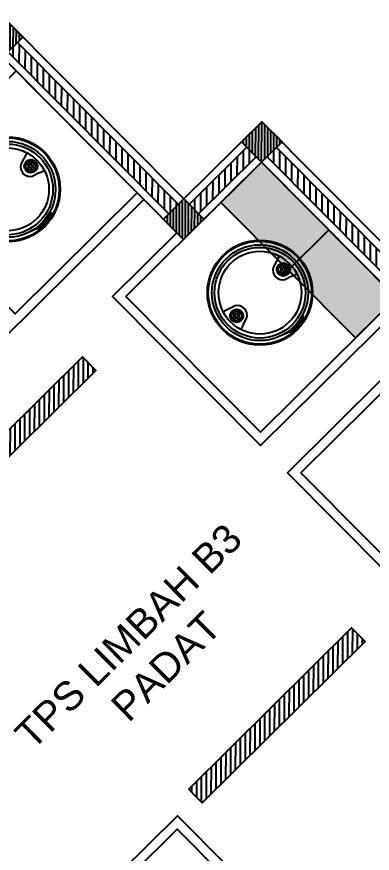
# Model space of a CAD drawing. Header units: millimetres. Extents: x -152054 to 94068, y -14280 to 91468.
# Drawn here: x -1285 to -11, y 45731 to 48734 of the extents above; entities that cross this region are included whole.
import ezdxf

# ---------------------------------------------------------------- set-up
doc = ezdxf.new("R2010")
doc.units = ezdxf.units.MM
doc.layers.add('Edges', color=7, linetype='Continuous')
doc.styles.get("Standard").update_dxf_attribs({"font": 'arial.ttf'})
pattern_1 = [(89.776744, (64532.218, 69778.256), (-21.755984, 0.084774), [])]

# ---------------------------------------------------------------- blocks, each defined once
blk = doc.blocks.new('plasticwaterdrumplan')
at = {"layer": 'Edges'}
for p, q in [((19.15, 3.55), (22, 2.66)), ((37.52, 3.55), (34.66, 2.66)), ((19.8, 0.65), (19.83, 0.88)), ((19.83, 0.42), (19.8, 0.65)), ((19.83, 0.88), (19.88, 1)), ((19.88, 0.3), (19.83, 0.42)), ((19.88, 1), (20.09, 0.86)), ((19.88, 0.3), (20.09, 0.44)), ((20.09, 0.86), (20.13, 0.97)), ((20.13, 0.33), (20.09, 0.44)), ((20.13, 0.97), (20.23, 1.1)), ((20.23, 0.2), (20.13, 0.33)), ((20.23, 1.1), (20.36, 1.2)), ((20.36, 0.1), (20.23, 0.2)), ((20.33, 1.45), (20.45, 1.5)), ((20.33, 1.45), (20.47, 1.24)), ((20.33, -0.15), (20.47, 0.06)), ((20.36, 1.2), (20.47, 1.24)), ((20.47, 0.06), (20.36, 0.1)), ((20.45, 1.5), (20.68, 1.53)), ((20.68, 1.53), (20.91, 1.5)), ((20.68, 1.01), (20.77, 1)), ((21.03, 1.45), (20.89, 1.24)), ((20.89, 1.24), (21, 1.2)), ((21, 0.1), (20.89, 0.06)), ((21.03, -0.15), (20.89, 0.06)), ((20.91, 1.5), (21.03, 1.45)), ((21, 1.2), (21.13, 1.1)), ((21.13, 0.2), (21, 0.1)), ((21.13, 1.1), (21.23, 0.97)), ((21.23, 0.33), (21.13, 0.2)), ((21.23, 0.97), (21.27, 0.86)), ((21.27, 0.44), (21.23, 0.33)), ((21.48, 1), (21.27, 0.86)), ((21.48, 0.3), (21.27, 0.44)), ((21.48, 1), (21.53, 0.88)), ((21.53, 0.42), (21.48, 0.3)), ((21.53, 0.88), (21.56, 0.65)), ((21.56, 0.65), (21.53, 0.42)), ((35.13, 0.88), (35.1, 0.65)), ((35.1, 0.65), (35.13, 0.42)), ((35.19, 1), (35.13, 0.88)), ((35.13, 0.42), (35.19, 0.3)), ((35.19, 1), (35.39, 0.86)), ((35.19, 0.3), (35.39, 0.44)), ((35.44, 0.97), (35.39, 0.86)), ((35.39, 0.44), (35.44, 0.33)), ((35.54, 1.1), (35.44, 0.97)), ((35.44, 0.33), (35.54, 0.2)), ((35.67, 1.2), (35.54, 1.1)), ((35.54, 0.2), (35.67, 0.1)), ((35.76, 1.5), (35.63, 1.45)), ((35.63, 1.45), (35.78, 1.24)), ((35.63, -0.15), (35.78, 0.06)), ((35.78, 1.24), (35.67, 1.2)), ((35.67, 0.1), (35.78, 0.06)), ((35.99, 1.53), (35.76, 1.5)), ((35.99, 1.01), (35.89, 1)), ((36.22, 1.5), (35.99, 1.53)), ((36.34, 1.45), (36.2, 1.24)), ((36.3, 1.2), (36.2, 1.24)), ((36.2, 0.06), (36.3, 0.1)), ((36.34, -0.15), (36.2, 0.06)), ((36.34, 1.45), (36.22, 1.5)), ((36.44, 1.1), (36.3, 1.2)), ((36.3, 0.1), (36.44, 0.2)), ((36.54, 0.97), (36.44, 1.1)), ((36.44, 0.2), (36.54, 0.33)), ((36.58, 0.86), (36.54, 0.97)), ((36.54, 0.33), (36.58, 0.44)), ((36.79, 1), (36.58, 0.86)), ((36.79, 0.3), (36.58, 0.44)), ((36.84, 0.88), (36.79, 1)), ((36.79, 0.3), (36.84, 0.42)), ((36.87, 0.65), (36.84, 0.88)), ((36.84, 0.42), (36.87, 0.65)), ((20.41, -1.85), (19.15, -2.26)), ((20.45, -0.2), (20.33, -0.15)), ((20.41, -1.85), (22, -1.35)), ((20.68, -0.23), (20.45, -0.2)), ((20.91, -0.2), (20.68, -0.23)), ((21.03, -0.15), (20.91, -0.2)), ((36.26, -1.85), (34.66, -1.35)), ((35.63, -0.15), (35.76, -0.2)), ((35.76, -0.2), (35.99, -0.23)), ((35.99, -0.23), (36.22, -0.2)), ((36.22, -0.2), (36.34, -0.15)), ((36.26, -1.85), (37.52, -2.26)), ((25.72, -10.23), (26.59, -10.46)), ((25.73, -10.21), (26.78, -10.49)), ((26.36, -10.41), (26.54, -10.46)), ((26.36, -10.43), (26.53, -10.48)), ((26.54, -10.46), (26.53, -10.48)), ((26.54, -10.46), (26.59, -10.47)), ((26.59, -10.46), (26.6, -10.46)), ((26.6, -10.48), (26.59, -10.47)), ((26.62, -10.47), (26.6, -10.46)), ((26.6, -10.46), (26.75, -10.5)), ((26.61, -10.48), (26.6, -10.48)), ((26.61, -10.48), (26.61, -10.49)), ((26.62, -10.5), (26.61, -10.49)), ((26.63, -10.48), (26.62, -10.47)), ((26.62, -10.47), (26.62, -10.47)), ((26.63, -10.5), (26.62, -10.5)), ((26.64, -10.49), (26.63, -10.48)), ((26.63, -10.51), (26.63, -10.5)), ((26.64, -10.52), (26.63, -10.51)), ((26.65, -10.5), (26.64, -10.49)), ((26.64, -10.49), (26.64, -10.49)), ((26.64, -10.53), (26.64, -10.52)), ((26.64, -10.54), (26.64, -10.53)), ((26.64, -10.57), (26.65, -10.54)), ((26.65, -10.54), (26.64, -10.54)), ((26.64, -10.59), (26.64, -10.57)), ((26.65, -10.61), (26.64, -10.59)), ((26.65, -10.51), (26.65, -10.5)), ((26.66, -10.52), (26.65, -10.51)), ((26.65, -10.51), (26.65, -10.51)), ((26.65, -10.54), (26.67, -10.53)), ((26.66, -10.53), (26.65, -10.55)), ((26.65, -10.55), (26.65, -10.54)), ((26.65, -10.55), (26.65, -10.55)), ((26.66, -10.64), (26.65, -10.61)), ((26.66, -10.53), (26.66, -10.52)), ((26.67, -10.56), (26.66, -10.57)), ((26.66, -10.57), (26.66, -10.59)), ((26.66, -10.59), (26.66, -10.6)), ((26.66, -10.6), (26.67, -10.62)), ((26.68, -10.66), (26.66, -10.64)), ((26.67, -10.53), (26.69, -10.51)), ((26.68, -10.54), (26.67, -10.56)), ((26.67, -10.62), (26.69, -10.64)), ((26.7, -10.53), (26.68, -10.54)), ((26.7, -10.67), (26.68, -10.66)), ((26.69, -10.51), (26.72, -10.5)), ((26.7, -10.56), (26.69, -10.59)), ((26.69, -10.59), (26.7, -10.63)), ((26.69, -10.64), (26.71, -10.65)), ((26.72, -10.53), (26.7, -10.53)), ((26.72, -10.54), (26.7, -10.56)), ((26.7, -10.63), (26.72, -10.65)), ((26.73, -10.68), (26.7, -10.67)), ((26.71, -10.65), (26.73, -10.66)), ((26.72, -10.5), (26.75, -10.5)), ((26.74, -10.52), (26.72, -10.53)), ((26.75, -10.53), (26.72, -10.54)), ((26.72, -10.65), (26.77, -10.66)), ((26.73, -10.66), (26.76, -10.67)), ((26.75, -10.69), (26.73, -10.68)), ((26.77, -10.53), (26.74, -10.52)), ((26.75, -10.5), (26.77, -10.5)), ((26.75, -10.5), (26.77, -10.51)), ((26.78, -10.54), (26.75, -10.53)), ((26.78, -10.69), (26.75, -10.69)), ((26.76, -10.67), (26.77, -10.66)), ((26.77, -10.5), (26.8, -10.51)), ((26.8, -10.51), (26.77, -10.51)), ((26.79, -10.54), (26.77, -10.53)), ((26.77, -10.66), (26.81, -10.68)), ((26.78, -10.49), (27.01, -10.56)), ((26.78, -10.49), (26.8, -10.51)), ((26.78, -10.54), (26.8, -10.55)), ((26.81, -10.68), (26.78, -10.69)), ((26.81, -10.55), (26.79, -10.54)), ((26.8, -10.51), (26.82, -10.53)), ((26.81, -10.55), (26.8, -10.55)), ((26.81, -10.55), (26.81, -10.55)), ((26.81, -10.55), (26.85, -10.56)), ((26.81, -10.68), (26.81, -10.68)), ((26.81, -10.68), (26.93, -10.71)), ((26.82, -10.53), (26.84, -10.55)), ((26.84, -10.55), (26.85, -10.56)), ((26.85, -10.56), (27.07, -10.63)), ((26.9, -10.77), (26.89, -10.83)), ((26.89, -10.83), (26.9, -10.77)), ((26.89, -10.83), (26.9, -10.88)), ((26.9, -10.88), (26.89, -10.83)), ((26.89, -10.83), (26.89, -10.83)), ((26.9, -10.83), (26.89, -10.83)), ((26.93, -10.72), (26.9, -10.77)), ((26.9, -10.77), (26.93, -10.72)), ((26.9, -10.77), (26.91, -10.77)), ((26.9, -10.83), (26.91, -10.77)), ((26.9, -10.77), (26.9, -10.77)), ((26.9, -10.83), (26.91, -10.78)), ((26.91, -10.88), (26.9, -10.83)), ((26.9, -10.88), (26.9, -10.83)), ((26.9, -10.83), (26.9, -10.83)), ((26.9, -10.88), (26.91, -10.93)), ((26.91, -10.88), (26.9, -10.88)), ((26.9, -10.88), (26.9, -10.88)), ((26.9, -10.88), (26.9, -10.88)), ((26.92, -10.93), (26.9, -10.88)), ((26.92, -10.93), (26.9, -10.88)), ((26.91, -10.78), (26.93, -10.73)), ((26.91, -10.77), (26.93, -10.73)), ((26.91, -10.77), (26.91, -10.78)), ((26.91, -10.83), (26.92, -10.78)), ((26.92, -10.78), (26.91, -10.83)), ((26.91, -10.83), (26.92, -10.88)), ((26.91, -10.88), (26.91, -10.83)), ((26.93, -10.93), (26.91, -10.88)), ((26.92, -10.93), (26.91, -10.88)), ((26.91, -10.93), (26.95, -10.98)), ((26.92, -10.93), (26.91, -10.93)), ((26.92, -10.78), (26.94, -10.73)), ((26.94, -10.73), (26.92, -10.78)), ((26.92, -10.88), (26.93, -10.93)), ((26.92, -10.93), (26.92, -10.93)), ((26.92, -10.93), (26.92, -10.93)), ((26.95, -10.98), (26.92, -10.93)), ((26.95, -10.97), (26.92, -10.93)), ((26.95, -10.98), (26.92, -10.93)), ((26.93, -10.71), (26.93, -10.72)), ((26.93, -10.72), (26.94, -10.71)), ((26.94, -10.71), (26.93, -10.71)), ((26.93, -10.73), (26.94, -10.72)), ((26.93, -10.73), (26.94, -10.72)), ((26.93, -10.73), (26.93, -10.72)), ((26.93, -10.72), (26.93, -10.72)), ((26.93, -10.73), (26.93, -10.73)), ((26.93, -10.93), (26.96, -10.97)), ((26.96, -10.97), (26.93, -10.93)), ((26.94, -10.72), (26.94, -10.71)), ((26.95, -10.72), (26.94, -10.73)), ((26.94, -10.73), (26.95, -10.72)), ((26.95, -10.72), (26.94, -10.72)), ((26.94, -10.72), (26.94, -10.72)), ((27.05, -10.75), (26.95, -10.72)), ((26.95, -10.72), (26.95, -10.72)), ((26.99, -11.01), (26.95, -10.97)), ((26.95, -10.98), (26.95, -10.97)), ((26.95, -10.98), (26.99, -11.02)), ((26.99, -11.01), (26.95, -10.98)), ((26.99, -11.01), (26.95, -10.98)), ((26.95, -10.98), (26.95, -10.98)), ((26.95, -10.98), (26.95, -10.98)), ((26.96, -10.97), (27, -11)), ((27, -11), (26.96, -10.97)), ((26.99, -11.01), (26.99, -11.01)), ((26.99, -11.01), (26.99, -11.01)), ((26.99, -11.01), (26.99, -11.02)), ((27.04, -11.03), (26.99, -11.01)), ((27.04, -11.03), (26.99, -11.01)), ((27.04, -11.04), (26.99, -11.01)), ((26.99, -11.02), (27.04, -11.04)), ((27.02, -10.78), (27, -10.85)), ((27, -10.85), (27.02, -10.91)), ((27, -11), (27.04, -11.02)), ((27.04, -11.03), (27, -11)), ((27.05, -10.75), (27.02, -10.78)), ((27.02, -10.91), (27.07, -10.96)), ((27.04, -11.02), (27.32, -11.11)), ((27.32, -11.13), (27.04, -11.03)), ((27.32, -11.12), (27.04, -11.03)), ((27.32, -11.12), (27.04, -11.03)), ((27.31, -11.13), (27.04, -11.04)), ((27.04, -11.04), (27.04, -11.04)), ((27.31, -11.13), (27.04, -11.04)), ((27.26, -10.81), (27.05, -10.75)), ((27.07, -10.63), (27.11, -10.63)), ((27.08, -10.63), (27.07, -10.63)), ((27.07, -10.96), (27.13, -10.98)), ((27.08, -10.63), (27.11, -10.63)), ((27.09, -10.64), (27.08, -10.63)), ((27.09, -10.64), (27.11, -10.63)), ((27.1, -10.64), (27.09, -10.64)), ((27.1, -10.64), (27.11, -10.64)), ((27.11, -10.64), (27.1, -10.64)), ((27.17, -10.64), (27.11, -10.63)), ((27.11, -10.63), (27.11, -10.63)), ((27.11, -10.63), (27.11, -10.63)), ((27.11, -10.63), (27.17, -10.64)), ((27.11, -10.63), (27.17, -10.64)), ((27.11, -10.64), (27.11, -10.63)), ((27.11, -10.64), (27.11, -10.64)), ((27.11, -10.64), (27.17, -10.65)), ((27.11, -10.64), (27.17, -10.65)), ((27.15, -10.65), (27.11, -10.64)), ((27.13, -10.98), (27.2, -10.96)), ((27.17, -10.66), (27.15, -10.65)), ((28.04, -10.93), (27.15, -10.65)), ((27.44, -10.69), (27.17, -10.64)), ((27.44, -10.68), (27.17, -10.64)), ((27.44, -10.68), (27.17, -10.64)), ((27.43, -10.7), (27.17, -10.65)), ((27.44, -10.69), (27.17, -10.65)), ((27.17, -10.66), (27.43, -10.7)), ((27.2, -10.96), (27.25, -10.91)), ((27.25, -10.91), (27.27, -10.85)), ((27.27, -10.85), (27.26, -10.81)), ((28, -11.04), (27.26, -10.81)), ((27.31, -11.13), (27.6, -11.21)), ((27.6, -11.2), (27.31, -11.13)), ((27.32, -11.11), (27.6, -11.19)), ((27.6, -11.19), (27.32, -11.12)), ((27.6, -11.2), (27.32, -11.12)), ((27.6, -11.2), (27.32, -11.13)), ((27.43, -10.7), (27.7, -10.74)), ((27.7, -10.73), (27.43, -10.7)), ((27.44, -10.68), (27.71, -10.72)), ((27.71, -10.72), (27.44, -10.68)), ((27.71, -10.73), (27.44, -10.69)), ((27.71, -10.72), (27.44, -10.69)), ((27.6, -11.19), (27.89, -11.24)), ((27.88, -11.25), (27.6, -11.19)), ((27.88, -11.25), (27.6, -11.2)), ((27.88, -11.25), (27.6, -11.2)), ((27.88, -11.26), (27.6, -11.2)), ((27.88, -11.26), (27.6, -11.21)), ((27.98, -10.76), (27.7, -10.73)), ((27.7, -10.74), (27.98, -10.76)), ((27.71, -10.72), (27.98, -10.74)), ((27.98, -10.75), (27.71, -10.72)), ((27.98, -10.75), (27.71, -10.72)), ((27.98, -10.75), (27.71, -10.73)), ((28.17, -11.28), (27.88, -11.25)), ((28.17, -11.29), (27.88, -11.25)), ((28.17, -11.28), (27.88, -11.25)), ((28.17, -11.29), (27.88, -11.26)), ((28.17, -11.29), (27.88, -11.26)), ((27.89, -11.24), (28.17, -11.27)), ((28.25, -10.76), (27.98, -10.74)), ((28.25, -10.77), (27.98, -10.75)), ((28.25, -10.77), (27.98, -10.75)), ((28.25, -10.76), (27.98, -10.75)), ((28.25, -10.78), (27.98, -10.76)), ((27.98, -10.76), (28.25, -10.78)), ((28.04, -11.11), (28, -11.04)), ((28.01, -11.04), (28, -11.04)), ((28.01, -11.04), (28.04, -11.1)), ((28.02, -11.05), (28.01, -11.04)), ((28.02, -11.05), (28.04, -11.1)), ((28.02, -11.05), (28.05, -11.09)), ((28.02, -11.05), (28.02, -11.05)), ((28.03, -11.05), (28.02, -11.05)), ((28.05, -11.09), (28.03, -11.05)), ((28.03, -11.05), (28.05, -11.09)), ((28.03, -11.05), (28.05, -11.09)), ((28.03, -11.05), (28.03, -11.05)), ((28.03, -11.05), (28.03, -11.05)), ((28.03, -11.05), (28.07, -11.06)), ((28.04, -10.93), (28.09, -10.9)), ((28.05, -10.93), (28.04, -10.93)), ((28.05, -11.09), (28.04, -11.1)), ((28.04, -11.1), (28.04, -11.1)), ((28.04, -11.1), (28.13, -11.12)), ((28.04, -11.1), (28.12, -11.12)), ((28.13, -11.13), (28.04, -11.11)), ((28.1, -10.9), (28.05, -10.93)), ((28.1, -10.91), (28.05, -10.93)), ((28.05, -10.93), (28.05, -10.93)), ((28.06, -10.93), (28.05, -10.93)), ((28.12, -11.11), (28.05, -11.09)), ((28.05, -11.09), (28.05, -11.09)), ((28.05, -11.09), (28.05, -11.09)), ((28.05, -11.09), (28.12, -11.12)), ((28.05, -11.09), (28.12, -11.11)), ((28.1, -10.91), (28.06, -10.93)), ((28.1, -10.91), (28.06, -10.94)), ((28.06, -10.94), (28.1, -10.92)), ((28.06, -10.94), (28.06, -10.93)), ((28.06, -10.94), (28.11, -10.95)), ((28.06, -10.94), (28.06, -10.94)), ((28.08, -11.07), (28.07, -11.06)), ((28.08, -11.07), (28.09, -11.07)), ((28.09, -10.9), (28.18, -10.92)), ((28.09, -11.07), (28.1, -11.07)), ((28.09, -11.07), (28.09, -11.07)), ((28.09, -11.07), (28.09, -11.07)), ((28.18, -10.92), (28.1, -10.9)), ((28.1, -10.91), (28.1, -10.9)), ((28.18, -10.93), (28.1, -10.91)), ((28.17, -10.93), (28.1, -10.91)), ((28.1, -10.91), (28.1, -10.91)), ((28.17, -10.93), (28.1, -10.91)), ((28.1, -10.91), (28.1, -10.91)), ((28.1, -10.92), (28.1, -10.91)), ((28.1, -10.92), (28.17, -10.94)), ((28.1, -11.07), (28.1, -11.07)), ((28.1, -11.07), (28.1, -11.07)), ((28.11, -11.07), (28.1, -11.07)), ((28.11, -10.95), (28.11, -10.95)), ((28.11, -10.95), (28.11, -10.95)), ((28.14, -10.96), (28.11, -10.95)), ((28.11, -10.95), (28.11, -10.95)), ((28.11, -10.95), (28.11, -10.95)), ((28.11, -11.07), (28.14, -11.07)), ((28.19, -11.07), (28.12, -11.11)), ((28.12, -11.11), (28.19, -11.07)), ((28.12, -11.12), (28.2, -11.08)), ((28.12, -11.12), (28.19, -11.08)), ((28.12, -11.12), (28.12, -11.11)), ((28.12, -11.11), (28.12, -11.11)), ((28.13, -11.12), (28.12, -11.12)), ((28.12, -11.12), (28.12, -11.12)), ((28.13, -11.12), (28.2, -11.08)), ((28.2, -11.09), (28.13, -11.13)), ((28.17, -10.99), (28.14, -10.96)), ((28.14, -11.07), (28.16, -11.05)), ((28.16, -11.05), (28.17, -11.02)), ((28.18, -10.93), (28.17, -10.93)), ((28.17, -10.93), (28.17, -10.93)), ((28.17, -10.93), (28.17, -10.94)), ((28.21, -11), (28.17, -10.93)), ((28.21, -11), (28.17, -10.93)), ((28.17, -10.94), (28.21, -11)), ((28.17, -11.02), (28.17, -10.99)), ((28.17, -11.27), (28.46, -11.29)), ((28.46, -11.29), (28.17, -11.28)), ((28.46, -11.3), (28.17, -11.28)), ((28.17, -11.29), (28.46, -11.31)), ((28.46, -11.3), (28.17, -11.29)), ((28.46, -11.3), (28.17, -11.29)), ((28.18, -10.92), (28.18, -10.93)), ((28.22, -11), (28.18, -10.92)), ((28.18, -10.92), (28.23, -11)), ((28.22, -11), (28.18, -10.93)), ((28.21, -11), (28.19, -11.07)), ((28.19, -11.08), (28.21, -11)), ((28.19, -11.07), (28.21, -11)), ((28.19, -11.08), (28.19, -11.07)), ((28.19, -11.07), (28.19, -11.07)), ((28.2, -11.08), (28.19, -11.08)), ((28.23, -11), (28.2, -11.09)), ((28.2, -11.08), (28.22, -11)), ((28.2, -11.08), (28.22, -11)), ((28.2, -11.08), (28.2, -11.08)), ((28.21, -11), (28.22, -11)), ((28.21, -11), (28.21, -11)), ((28.21, -11), (28.21, -11)), ((28.22, -11), (28.22, -11)), ((28.25, -10.76), (28.52, -10.77)), ((28.52, -10.77), (28.25, -10.76)), ((28.52, -10.78), (28.25, -10.77)), ((28.52, -10.78), (28.25, -10.77)), ((28.25, -10.78), (28.52, -10.79)), ((28.52, -10.79), (28.25, -10.78)), ((28.43, -10.93), (29.05, -10.92)), ((28.44, -11.17), (28.43, -10.93)), ((28.43, -10.93), (28.44, -10.94)), ((29.04, -10.93), (28.44, -10.94)), ((29.04, -10.93), (28.44, -10.94)), ((28.44, -10.94), (28.44, -11.16)), ((28.44, -10.94), (28.45, -11.16)), ((28.44, -10.94), (28.45, -10.95)), ((28.44, -10.94), (28.44, -10.94)), ((29.04, -11.15), (28.44, -11.16)), ((28.44, -11.16), (28.44, -11.17)), ((28.45, -11.16), (28.44, -11.16)), ((28.44, -11.17), (29.05, -11.16)), ((28.45, -10.95), (29.03, -10.94)), ((29.03, -10.94), (28.45, -10.95)), ((29.03, -10.94), (28.45, -10.95)), ((28.46, -11.15), (28.45, -10.95)), ((28.45, -10.95), (28.45, -11.15)), ((28.45, -10.95), (28.45, -10.95)), ((28.45, -10.95), (28.45, -10.95)), ((28.45, -10.95), (28.45, -11.15)), ((29.03, -11.14), (28.45, -11.15)), ((28.45, -11.15), (28.45, -11.15)), ((28.45, -11.15), (28.45, -11.16)), ((28.46, -11.15), (28.45, -11.15)), ((29.04, -11.15), (28.45, -11.16)), ((29.03, -11.15), (28.45, -11.15)), ((29.03, -11.14), (28.46, -11.15)), ((28.46, -11.29), (28.75, -11.28)), ((28.75, -11.29), (28.46, -11.29)), ((28.75, -11.29), (28.46, -11.3)), ((28.76, -11.29), (28.46, -11.3)), ((28.76, -11.3), (28.46, -11.3)), ((28.76, -11.3), (28.46, -11.31)), ((28.52, -10.77), (28.79, -10.77)), ((28.79, -10.77), (28.52, -10.77)), ((28.79, -10.78), (28.52, -10.78)), ((28.79, -10.78), (28.52, -10.78)), ((28.52, -10.79), (28.79, -10.79)), ((28.79, -10.79), (28.52, -10.79)), ((28.75, -11.28), (29.04, -11.25)), ((29.04, -11.26), (28.75, -11.29)), ((29.04, -11.26), (28.75, -11.29)), ((29.05, -11.27), (28.76, -11.3)), ((29.05, -11.27), (28.76, -11.29)), ((29.05, -11.27), (28.76, -11.3)), ((29.06, -10.76), (28.79, -10.77)), ((29.06, -10.76), (28.79, -10.77)), ((29.06, -10.77), (28.79, -10.78)), ((29.06, -10.77), (28.79, -10.78)), ((29.06, -10.78), (28.79, -10.79)), ((28.79, -10.79), (29.06, -10.78)), ((29.03, -10.94), (29.04, -10.93)), ((29.03, -10.94), (29.03, -11.14)), ((29.03, -11.15), (29.03, -10.94)), ((29.03, -11.14), (29.03, -10.94)), ((29.03, -10.94), (29.03, -10.94)), ((29.03, -10.94), (29.03, -10.94)), ((29.03, -11.15), (29.03, -11.14)), ((29.03, -11.14), (29.03, -11.14)), ((29.04, -11.15), (29.03, -11.15)), ((29.04, -10.93), (29.05, -10.92)), ((29.04, -11.15), (29.04, -10.93)), ((29.04, -11.15), (29.04, -10.93)), ((29.04, -10.93), (29.04, -10.93)), ((29.05, -11.16), (29.04, -11.15)), ((29.04, -11.15), (29.04, -11.15)), ((29.04, -11.25), (29.33, -11.21)), ((29.33, -11.21), (29.04, -11.26)), ((29.33, -11.22), (29.04, -11.26)), ((29.05, -10.92), (29.05, -11.16)), ((29.33, -11.22), (29.05, -11.27)), ((29.33, -11.22), (29.05, -11.27)), ((29.05, -11.27), (29.33, -11.23)), ((29.06, -10.76), (29.33, -10.74)), ((29.33, -10.75), (29.06, -10.77)), ((29.33, -10.75), (29.06, -10.76)), ((29.06, -10.78), (29.33, -10.76)), ((29.33, -10.76), (29.06, -10.78)), ((29.33, -10.76), (29.06, -10.77)), ((29.81, -10.63), (29.33, -10.75)), ((29.8, -10.63), (29.33, -10.75)), ((29.8, -10.63), (29.33, -10.74)), ((29.81, -10.64), (29.33, -10.75)), ((29.33, -10.75), (29.33, -10.74)), ((29.33, -10.75), (29.33, -10.75)), ((29.33, -10.75), (29.33, -10.75)), ((29.33, -10.75), (29.34, -10.76)), ((29.33, -10.75), (29.33, -10.76)), ((29.33, -10.76), (29.33, -10.76)), ((29.33, -10.76), (29.34, -10.76)), ((29.33, -10.77), (29.34, -10.76)), ((29.33, -10.76), (29.33, -10.76)), ((29.33, -10.76), (29.33, -10.76)), ((29.33, -10.76), (29.34, -10.76)), ((29.33, -10.76), (29.33, -10.76)), ((29.33, -10.76), (29.33, -10.77)), ((29.33, -10.76), (29.33, -10.76)), ((29.83, -11.05), (29.33, -11.22)), ((29.33, -11.21), (29.83, -11.05)), ((29.83, -11.06), (29.33, -11.22)), ((29.83, -11.06), (29.33, -11.22)), ((29.84, -11.06), (29.33, -11.23)), ((29.84, -11.07), (29.33, -11.23)), ((29.33, -11.21), (29.33, -11.21)), ((29.33, -11.21), (29.33, -11.21)), ((29.33, -11.21), (29.33, -11.21)), ((29.33, -11.21), (29.33, -11.21)), ((29.33, -11.21), (29.33, -11.21)), ((29.33, -11.21), (29.33, -11.21)), ((29.33, -11.21), (29.33, -11.21)), ((29.33, -11.21), (29.33, -11.22)), ((29.33, -11.22), (29.33, -11.23)), ((29.33, -11.22), (29.33, -11.22)), ((29.33, -11.22), (29.33, -11.22)), ((29.33, -11.22), (29.33, -11.22)), ((29.33, -11.22), (29.33, -11.22)), ((29.33, -11.23), (29.33, -11.23)), ((29.81, -10.64), (29.34, -10.76)), ((29.34, -10.76), (29.81, -10.65)), ((29.34, -10.76), (29.34, -10.76)), ((30.28, -10.5), (29.8, -10.63)), ((30.28, -10.5), (29.8, -10.63)), ((30.28, -10.51), (29.81, -10.63)), ((30.28, -10.51), (29.81, -10.64)), ((30.29, -10.51), (29.81, -10.64)), ((29.81, -10.65), (30.29, -10.52)), ((30.32, -10.87), (29.83, -11.05)), ((29.83, -11.05), (30.32, -10.87)), ((30.32, -10.88), (29.83, -11.06)), ((30.33, -10.88), (29.83, -11.06)), ((30.33, -10.88), (29.84, -11.07)), ((30.33, -10.88), (29.84, -11.06)), ((30.76, -10.36), (30.28, -10.5)), ((30.76, -10.37), (30.28, -10.51)), ((30.76, -10.37), (30.28, -10.5)), ((30.76, -10.37), (30.28, -10.51)), ((30.29, -10.52), (30.76, -10.38)), ((30.76, -10.38), (30.29, -10.51)), ((30.32, -10.87), (30.8, -10.67)), ((30.8, -10.67), (30.32, -10.87)), ((30.8, -10.68), (30.32, -10.88)), ((30.81, -10.68), (30.33, -10.88)), ((30.81, -10.68), (30.33, -10.88)), ((30.33, -10.88), (30.81, -10.69)), ((30.76, -10.36), (31.23, -10.22)), ((30.76, -10.38), (31.3, -10.22)), ((31.23, -10.22), (30.76, -10.37)), ((31.23, -10.22), (30.76, -10.37)), ((31.24, -10.23), (30.76, -10.38)), ((31.23, -10.23), (30.76, -10.37)), ((30.8, -10.67), (31.26, -10.46)), ((31.27, -10.46), (30.8, -10.67)), ((31.27, -10.46), (30.8, -10.68)), ((31.28, -10.47), (30.81, -10.69)), ((31.27, -10.47), (30.81, -10.68)), ((31.28, -10.47), (30.81, -10.68)), ((31.26, -10.21), (31.23, -10.22)), ((31.26, -10.21), (31.23, -10.22)), ((31.27, -10.21), (31.23, -10.22)), ((31.27, -10.22), (31.23, -10.23)), ((31.27, -10.22), (31.24, -10.23)), ((31.26, -10.21), (31.3, -10.2)), ((31.3, -10.2), (31.26, -10.21)), ((31.26, -10.46), (31.33, -10.42)), ((31.3, -10.2), (31.27, -10.21)), ((31.3, -10.21), (31.27, -10.22)), ((31.3, -10.21), (31.27, -10.22)), ((31.3, -10.44), (31.27, -10.46)), ((31.31, -10.45), (31.27, -10.46)), ((31.31, -10.45), (31.27, -10.47)), ((31.31, -10.45), (31.28, -10.47)), ((31.31, -10.45), (31.28, -10.47)), ((31.3, -10.2), (31.33, -10.19)), ((31.33, -10.19), (31.3, -10.2)), ((31.33, -10.19), (31.3, -10.2)), ((31.34, -10.2), (31.3, -10.21)), ((31.33, -10.2), (31.3, -10.21)), ((31.3, -10.22), (31.34, -10.21)), ((31.34, -10.43), (31.3, -10.44)), ((31.34, -10.43), (31.31, -10.45)), ((31.35, -10.43), (31.31, -10.45)), ((31.35, -10.43), (31.31, -10.45)), ((31.31, -10.45), (31.35, -10.44)), ((31.36, -10.18), (31.33, -10.19)), ((31.37, -10.18), (31.33, -10.19)), ((31.37, -10.18), (31.33, -10.19)), ((31.37, -10.19), (31.33, -10.2)), ((31.33, -10.42), (31.4, -10.39)), ((31.34, -10.21), (31.4, -10.19)), ((31.37, -10.19), (31.34, -10.2)), ((31.38, -10.41), (31.34, -10.43)), ((31.37, -10.41), (31.34, -10.43)), ((31.38, -10.41), (31.35, -10.43)), ((31.35, -10.44), (31.39, -10.42)), ((31.38, -10.42), (31.35, -10.43)), ((31.4, -10.17), (31.36, -10.18)), ((31.4, -10.17), (31.37, -10.18)), ((31.4, -10.18), (31.37, -10.19)), ((31.4, -10.18), (31.37, -10.18)), ((31.4, -10.18), (31.37, -10.19)), ((31.41, -10.39), (31.37, -10.41)), ((31.41, -10.39), (31.38, -10.41)), ((31.42, -10.4), (31.38, -10.42)), ((31.42, -10.4), (31.38, -10.41)), ((31.42, -10.4), (31.39, -10.42)), ((31.4, -10.17), (31.43, -10.16)), ((31.43, -10.16), (31.4, -10.17)), ((31.44, -10.17), (31.4, -10.18)), ((31.43, -10.17), (31.4, -10.18)), ((31.43, -10.17), (31.4, -10.18)), ((31.4, -10.19), (31.44, -10.18)), ((31.4, -10.39), (31.44, -10.37)), ((31.45, -10.37), (31.41, -10.39)), ((31.44, -10.37), (31.41, -10.39)), ((31.42, -10.4), (31.46, -10.38)), ((31.45, -10.38), (31.42, -10.4)), ((31.45, -10.38), (31.42, -10.4)), ((31.47, -10.15), (31.43, -10.16)), ((31.47, -10.15), (31.43, -10.16)), ((31.47, -10.16), (31.43, -10.17)), ((31.47, -10.16), (31.43, -10.17)), ((31.44, -10.18), (31.5, -10.16)), ((31.47, -10.17), (31.44, -10.17)), ((31.44, -10.37), (31.51, -10.33)), ((31.48, -10.35), (31.44, -10.37)), ((31.48, -10.36), (31.45, -10.37)), ((31.49, -10.36), (31.45, -10.38)), ((31.49, -10.36), (31.45, -10.38)), ((31.46, -10.38), (31.49, -10.36)), ((31.5, -10.14), (31.47, -10.15)), ((31.5, -10.15), (31.47, -10.16)), ((31.5, -10.15), (31.47, -10.15)), ((31.5, -10.15), (31.47, -10.16)), ((31.5, -10.16), (31.47, -10.17)), ((31.51, -10.33), (31.48, -10.35)), ((31.52, -10.34), (31.48, -10.36)), ((31.53, -10.34), (31.49, -10.36)), ((31.52, -10.34), (31.49, -10.36)), ((31.52, -10.34), (31.49, -10.36)), ((31.5, -10.14), (31.53, -10.13)), ((31.54, -10.14), (31.5, -10.15)), ((31.54, -10.14), (31.5, -10.15)), ((31.53, -10.14), (31.5, -10.15)), ((31.5, -10.16), (31.54, -10.15)), ((31.54, -10.15), (31.5, -10.16)), ((31.51, -10.33), (31.54, -10.31)), ((31.55, -10.32), (31.51, -10.33)), ((31.56, -10.32), (31.52, -10.34)), ((31.55, -10.32), (31.52, -10.34)), ((31.56, -10.32), (31.52, -10.34)), ((31.57, -10.13), (31.53, -10.13)), ((31.57, -10.13), (31.53, -10.14)), ((31.56, -10.33), (31.53, -10.34)), ((31.57, -10.13), (31.54, -10.14)), ((31.57, -10.14), (31.54, -10.15)), ((31.57, -10.14), (31.54, -10.14)), ((31.54, -10.15), (31.59, -10.14)), ((31.54, -10.31), (31.61, -10.27)), ((31.59, -10.3), (31.55, -10.32)), ((31.58, -10.3), (31.55, -10.32)), ((31.59, -10.3), (31.56, -10.32)), ((31.59, -10.3), (31.56, -10.32)), ((31.56, -10.33), (31.6, -10.31)), ((31.6, -10.12), (31.57, -10.13)), ((31.6, -10.12), (31.57, -10.13)), ((31.6, -10.13), (31.57, -10.14)), ((31.6, -10.13), (31.57, -10.13)), ((31.59, -10.14), (31.57, -10.14)), ((31.61, -10.28), (31.58, -10.3)), ((31.6, -10.13), (31.59, -10.14)), ((31.59, -10.14), (31.6, -10.14)), ((31.61, -10.14), (31.59, -10.14)), ((31.59, -10.14), (31.59, -10.14)), ((31.62, -10.28), (31.59, -10.3)), ((31.62, -10.28), (31.59, -10.3)), ((31.63, -10.29), (31.59, -10.3)), ((31.6, -10.12), (31.63, -10.13)), ((31.63, -10.13), (31.6, -10.12)), ((31.6, -10.12), (31.6, -10.12)), ((31.62, -10.13), (31.6, -10.12)), ((31.6, -10.12), (31.6, -10.13)), ((31.62, -10.13), (31.6, -10.13)), ((31.62, -10.13), (31.6, -10.13)), ((31.6, -10.13), (31.6, -10.13)), ((31.6, -10.14), (31.62, -10.15)), ((31.63, -10.29), (31.6, -10.31)), ((31.63, -10.15), (31.61, -10.14)), ((31.61, -10.27), (31.66, -10.24)), ((31.65, -10.26), (31.61, -10.28)), ((31.64, -10.14), (31.62, -10.13)), ((31.64, -10.14), (31.62, -10.13)), ((31.62, -10.13), (31.62, -10.13)), ((31.65, -10.14), (31.62, -10.13)), ((31.62, -10.13), (31.62, -10.13)), ((31.62, -10.13), (31.63, -10.13)), ((31.62, -10.15), (31.64, -10.16)), ((31.65, -10.26), (31.62, -10.28)), ((31.66, -10.26), (31.62, -10.28)), ((31.65, -10.13), (31.63, -10.13)), ((31.63, -10.13), (31.63, -10.13)), ((31.65, -10.14), (31.63, -10.13)), ((31.65, -10.16), (31.63, -10.15)), ((31.66, -10.27), (31.63, -10.29)), ((31.66, -10.27), (31.63, -10.29)), ((31.66, -10.15), (31.64, -10.14)), ((31.65, -10.14), (31.64, -10.14)), ((31.64, -10.14), (31.64, -10.14)), ((31.65, -10.15), (31.64, -10.14)), ((31.64, -10.16), (31.65, -10.17)), ((31.67, -10.15), (31.65, -10.13)), ((31.65, -10.14), (31.65, -10.13)), ((31.67, -10.15), (31.65, -10.14)), ((31.67, -10.15), (31.65, -10.14)), ((31.65, -10.14), (31.65, -10.14)), ((31.67, -10.17), (31.65, -10.15)), ((31.66, -10.15), (31.65, -10.15)), ((31.66, -10.17), (31.65, -10.16)), ((31.65, -10.17), (31.66, -10.19)), ((31.67, -10.24), (31.65, -10.26)), ((31.68, -10.24), (31.65, -10.26)), ((31.67, -10.15), (31.66, -10.15)), ((31.68, -10.16), (31.66, -10.15)), ((31.67, -10.18), (31.66, -10.17)), ((31.66, -10.19), (31.67, -10.2)), ((31.67, -10.23), (31.66, -10.24)), ((31.66, -10.24), (31.67, -10.24)), ((31.66, -10.27), (31.7, -10.25)), ((31.69, -10.25), (31.66, -10.26)), ((31.69, -10.25), (31.66, -10.27)), ((31.7, -10.25), (31.66, -10.27)), ((31.67, -10.15), (31.69, -10.16)), ((31.67, -10.15), (31.67, -10.15)), ((31.68, -10.16), (31.67, -10.15)), ((31.67, -10.15), (31.67, -10.15)), ((31.68, -10.16), (31.67, -10.15)), ((31.67, -10.17), (31.68, -10.16)), ((31.68, -10.18), (31.67, -10.17)), ((31.68, -10.2), (31.67, -10.18)), ((31.67, -10.2), (31.67, -10.22)), ((31.67, -10.22), (31.67, -10.23)), ((31.67, -10.24), (31.68, -10.23)), ((31.67, -10.24), (31.68, -10.24)), ((31.68, -10.16), (31.69, -10.16)), ((31.7, -10.18), (31.68, -10.16)), ((31.68, -10.16), (31.68, -10.16)), ((31.68, -10.16), (31.68, -10.16)), ((31.69, -10.18), (31.68, -10.16)), ((31.69, -10.18), (31.68, -10.16)), ((31.69, -10.2), (31.68, -10.18)), ((31.69, -10.18), (31.68, -10.18)), ((31.68, -10.21), (31.68, -10.2)), ((31.68, -10.23), (31.68, -10.21)), ((31.68, -10.24), (31.69, -10.23)), ((31.68, -10.24), (31.69, -10.25)), ((31.7, -10.17), (31.69, -10.16)), ((31.69, -10.19), (31.69, -10.18)), ((31.7, -10.19), (31.69, -10.18)), ((31.69, -10.18), (31.69, -10.18)), ((31.7, -10.18), (31.69, -10.18)), ((31.7, -10.19), (31.69, -10.19)), ((31.7, -10.21), (31.69, -10.19)), ((31.69, -10.19), (31.69, -10.2)), ((31.69, -10.21), (31.69, -10.2)), ((31.7, -10.21), (31.69, -10.21)), ((31.69, -10.23), (31.69, -10.21)), ((31.69, -10.23), (31.7, -10.21)), ((31.69, -10.25), (31.7, -10.23)), ((31.69, -10.25), (31.69, -10.23)), ((31.69, -10.23), (31.7, -10.23)), ((31.69, -10.23), (31.69, -10.23)), ((31.69, -10.25), (31.7, -10.25)), ((31.69, -10.25), (31.69, -10.25)), ((31.7, -10.19), (31.7, -10.17)), ((31.7, -10.18), (31.7, -10.17)), ((31.7, -10.19), (31.7, -10.18)), ((31.7, -10.19), (31.71, -10.21)), ((31.7, -10.19), (31.7, -10.19)), ((31.7, -10.21), (31.7, -10.19)), ((31.7, -10.21), (31.7, -10.19)), ((31.7, -10.19), (31.7, -10.19)), ((31.71, -10.21), (31.7, -10.23)), ((31.7, -10.21), (31.71, -10.21)), ((31.7, -10.23), (31.7, -10.21)), ((31.7, -10.21), (31.7, -10.21)), ((31.7, -10.21), (31.7, -10.21)), ((31.7, -10.23), (31.7, -10.21)), ((31.7, -10.25), (31.7, -10.23)), ((31.7, -10.23), (31.7, -10.23)), ((31.7, -10.25), (31.7, -10.23)), ((31.7, -10.23), (31.7, -10.23)), ((31.7, -10.25), (31.7, -10.25))]:
    blk.add_line(p, q, dxfattribs=at)
for centre, radius in [((28.33, 0.65), 12.22), ((28.33, 0.65), 12), ((28.33, 0.65), 11.16), ((28.33, 0.65), 10.55), ((28.33, 0.65), 9.63), ((20.68, 0.65), 1.55), ((20.68, 0.65), 1.39), ((20.68, 0.65), 1.33), ((35.99, 0.65), 1.55), ((35.99, 0.65), 1.39), ((35.99, 0.65), 1.33), ((20.68, 0.65), 1.2), ((20.68, 0.65), 0.36), ((35.99, 0.65), 1.2), ((35.99, 0.65), 0.36)]:
    blk.add_circle(centre, radius, dxfattribs=at)
for centre, start, end in [((20.85, 0.65), 299.8169, 60.1831), ((35.81, 0.65), 119.8169, 240.1831)]:
    blk.add_arc(centre, 2.31, start, end, dxfattribs=at)

msp = doc.modelspace()

# ---------------------------------------------------------------- hatches: boundary and pattern name
at = {"transparency": 33554559}
h = msp.add_hatch(dxfattribs=at)
h.set_pattern_fill('ANSI31', color=1, scale=3.426165, angle=44.7767)
h.set_pattern_definition([(89.776744, (64532.218, 69778.256), (-10.8779918, 0.042387), [])])
h.paths.add_polyline_path([(-5453.2, 44648.8), (-5526.1, 44576.4), (-5453.7, 44503.4), (-5380.8, 44575.8)])
h.paths.add_polyline_path([(-4282.1, 45810.7), (-4209.7, 45737.8), (-4136.7, 45810.2), (-4209.1, 45883.1)])
h.paths.add_polyline_path([(-2892.7, 47044.5), (-2965.1, 47117.5), (-3038.1, 47045.1), (-2965.7, 46972.1)])
h.paths.add_polyline_path([(-1335.6, 48734.3), (-1408.6, 48661.9), (-1336.2, 48589), (-1263.2, 48661.4)])
h.paths.add_polyline_path([(-686.5, 48080.1), (-759.4, 48007.7), (-687, 47934.7), (-614.1, 48007.1)])
h.paths.add_polyline_path([(-406.8, 48357.6), (-479.8, 48285.2), (-407.4, 48212.3), (-334.4, 48284.7)])
h.paths.add_polyline_path([(1506.9, 46429), (1433.9, 46356.6), (1506.3, 46283.6), (1579.3, 46356)])
h.paths.add_polyline_path([(1076.4, 46001.8), (979.1, 45905.3), (1051.5, 45832.3), (1148.8, 45928.9)])
h.paths.add_polyline_path([(-329.9, 44461.6), (-232.6, 44558.2), (-305, 44631.1), (-402.3, 44534.6)])
h.paths.add_polyline_path([(-475.3, 44462.2), (-402.3, 44534.6), (-474.7, 44607.6), (-547.7, 44535.2)])
h.paths.add_polyline_path([(-1193.3, 43605), (-1096, 43701.5), (-1168.4, 43774.4), (-1265.7, 43677.9)])
h.paths.add_polyline_path([(-1196.2, 45334.8), (-1268.6, 45407.7), (-1341.5, 45335.5), (-1269.1, 45262.5)])
h.paths.add_polyline_path([(-2549.7, 42403.9), (-2647, 42307.3), (-2574.6, 42234.4), (-2477.3, 42330.9)])
h.paths.add_polyline_path([(-2890.3, 42065.9), (-2963.3, 41993.5), (-2890.9, 41920.5), (-2817.9, 41992.9)])
h.paths.add_polyline_path([(-3523.2, 42557.7), (-3450.2, 42630.1), (-3522.6, 42703.1), (-3595.6, 42630.7)])
h.paths.add_polyline_path([(-4009.6, 42075.1), (-4082, 42148.1), (-4154.9, 42075.7), (-4082.5, 42002.7)])
h.paths.add_polyline_path([(-4487.9, 43675.9), (-4560.8, 43603.5), (-4488.4, 43530.6), (-4415.5, 43603)])
h.paths.add_polyline_path([(-4974.9, 43047.9), (-5047.2, 43120.9), (-5120.2, 43048.5), (-5047.8, 42975.5)])
h = msp.add_hatch()
h.set_pattern_fill('ANSI31', color=1, scale=6.85233, angle=44.7767)
h.set_pattern_definition(pattern_1)
h.paths.add_polyline_path([(-1282.7, 48642.1), (-1316.7, 48608.3), (-740, 48027), (-705.9, 48060.8)])
h = msp.add_hatch()
h.set_pattern_fill('ANSI31', color=1, scale=6.85233, angle=44.7767)
h.set_pattern_definition(pattern_1)
h.paths.add_polyline_path([(-460.4, 48265.8), (-667.2, 48060.6), (-633.4, 48026.6), (-426.7, 48231.7)])
h = msp.add_hatch()
h.set_pattern_fill('ANSI31', color=1, scale=6.85233, angle=44.7767)
h.set_pattern_definition(pattern_1)
h.paths.add_polyline_path([(-353.8, 48265.4), (-387.9, 48231.6), (1453.4, 46375.9), (1487.4, 46409.7)])
at = {"true_color": 0x939598}
h = msp.add_hatch(color=252, dxfattribs=at)
h.dxf.hatch_style = 1
h.paths.add_polyline_path([(-407.4, 48212.3), (-553.3, 48067.5), (-70.6, 47581.1), (75.3, 47725.8)])
at = {"true_color": 0xf8d731}
h = msp.add_hatch(dxfattribs=at)
h.set_pattern_fill('ANSI31', color=40, scale=5.481864, angle=44.7767)
h.set_pattern_definition([(89.776744, (69322.608, 69888.073), (-17.404787, 0.067819), [])])
h.paths.add_polyline_path([(-1050.2, 47512.9), (-1633.9, 46933.8), (-1609.8, 46909.4), (-1585.6, 46885.1), (-1001.9, 47464.3)])
h = msp.add_hatch(dxfattribs=at)
h.set_pattern_fill('ANSI31', color=40, scale=5.481864, angle=44.7767)
h.set_pattern_definition([(89.776744, (70287.89, 68915.239), (-17.404787, 0.067819), [])])
h.paths.add_polyline_path([(-84.9, 46540.1), (-668.6, 45960.9), (-644.5, 45936.6), (-620.4, 45912.3), (-36.7, 46491.5)])

# ---------------------------------------------------------------- linework, layer by layer
for points in [[(-3038.1, 47045.1), (-1335.6, 48734.3), (-686.5, 48080.1), (-406.8, 48357.6), (1579.3, 46356), (1075.8, 45856.5)], [(-1282.7, 48642.1), (-705.9, 48060.8)], [(-1316.7, 48608.3), (-740, 48027)], [(-1667.1, 45809.3), (-2892.7, 47044.5), (-1336.2, 48589), (-687, 47934.7), (-407.4, 48212.3), (1433.9, 46356.6), (1076.4, 46001.8), (982.3, 46096.7), (885, 46000.2), (979.1, 45905.3)], [(-1774.4, 48057.7), (-1287.9, 48540.3), (-853.6, 48102.6), (-1291.3, 47668.2), (-1725.7, 48106)], [(-667.2, 48060.6), (-460.4, 48265.8)], [(-353.8, 48265.4), (1487.4, 46409.7)], [(-633.4, 48026.6), (-426.7, 48231.7)], [(-387.9, 48231.6), (1453.4, 46375.9)], [(-893.8, 47729.6), (-407.4, 48212.3), (75.3, 47725.8), (-411.1, 47243.2), (-893.8, 47729.6)], [(-553.3, 48067.5), (-70.6, 47581.1), (75.3, 47725.8), (-407.4, 48212.3), (-529, 48091.6)], [(-829.4, 48078.2), (-1340.2, 47571.5)], [(99.4, 47701.5), (-411.3, 47194.7), (-942.2, 47729.8), (-711.2, 47959.1)], [(-312, 47824.3), (-166, 47969.1)], [(726.9, 47069.2), (216.1, 46562.4), (-314.8, 47097.5), (195.9, 47604.2)], [(-266.3, 47097.3), (220.1, 47579.9), (702.7, 47093.5), (216.3, 46610.9), (-266.3, 47097.3)], [(-1609.8, 46909.4), (-1585.6, 46885.1), (-1001.9, 47464.3), (-1050.2, 47512.9), (-1633.9, 46933.8), (-1609.8, 46909.4)], [(-644.5, 45936.6), (-620.4, 45912.3), (-36.7, 46491.5), (-84.9, 46540.1), (-668.6, 45960.9), (-644.5, 45936.6)], [(-1220.4, 45359.1), (-709.6, 45865.9), (-178.7, 45330.8), (-689.5, 44824)], [(-1196.2, 45334.8), (-709.8, 45817.4), (-227.2, 45331), (-713.6, 44848.3), (-1196.2, 45334.8)]]:
    msp.add_lwpolyline(points)
for points in [[(-1263.2, 48661.4), (-1336.2, 48589), (-1408.6, 48661.9), (-1335.6, 48734.3)], [(-334.4, 48284.7), (-407.4, 48212.3), (-479.8, 48285.2), (-406.8, 48357.6)], [(-614.1, 48007.1), (-687, 47934.7), (-759.4, 48007.7), (-686.5, 48080.1)]]:
    msp.add_lwpolyline(points, close=True)

# ---------------------------------------------------------------- block references
at = {"xscale": 15.42918522241659, "yscale": 15.42918522241659, "zscale": 15.42918522241659, "rotation": 44.77674371818689}
for p in [(-1621.7, 47799.6), (-716.6, 47428.7), (-89.2, 46796.3)]:
    msp.add_blockref('plasticwaterdrumplan', p, dxfattribs=at)

# ---------------------------------------------------------------- texts
at = {"insert": (-1378.3, 46093.6), "char_height": 102.785, "attachment_point": 1, "rotation": 44.7767}
msp.add_mtext_dynamic_manual_height_columns('\\pxqc;{\\C3;TPS LIMBAH B3  PADAT}', width=1326.959, gutter_width=12, heights=[0], dxfattribs=at)

doc.saveas('drawing.dxf')
